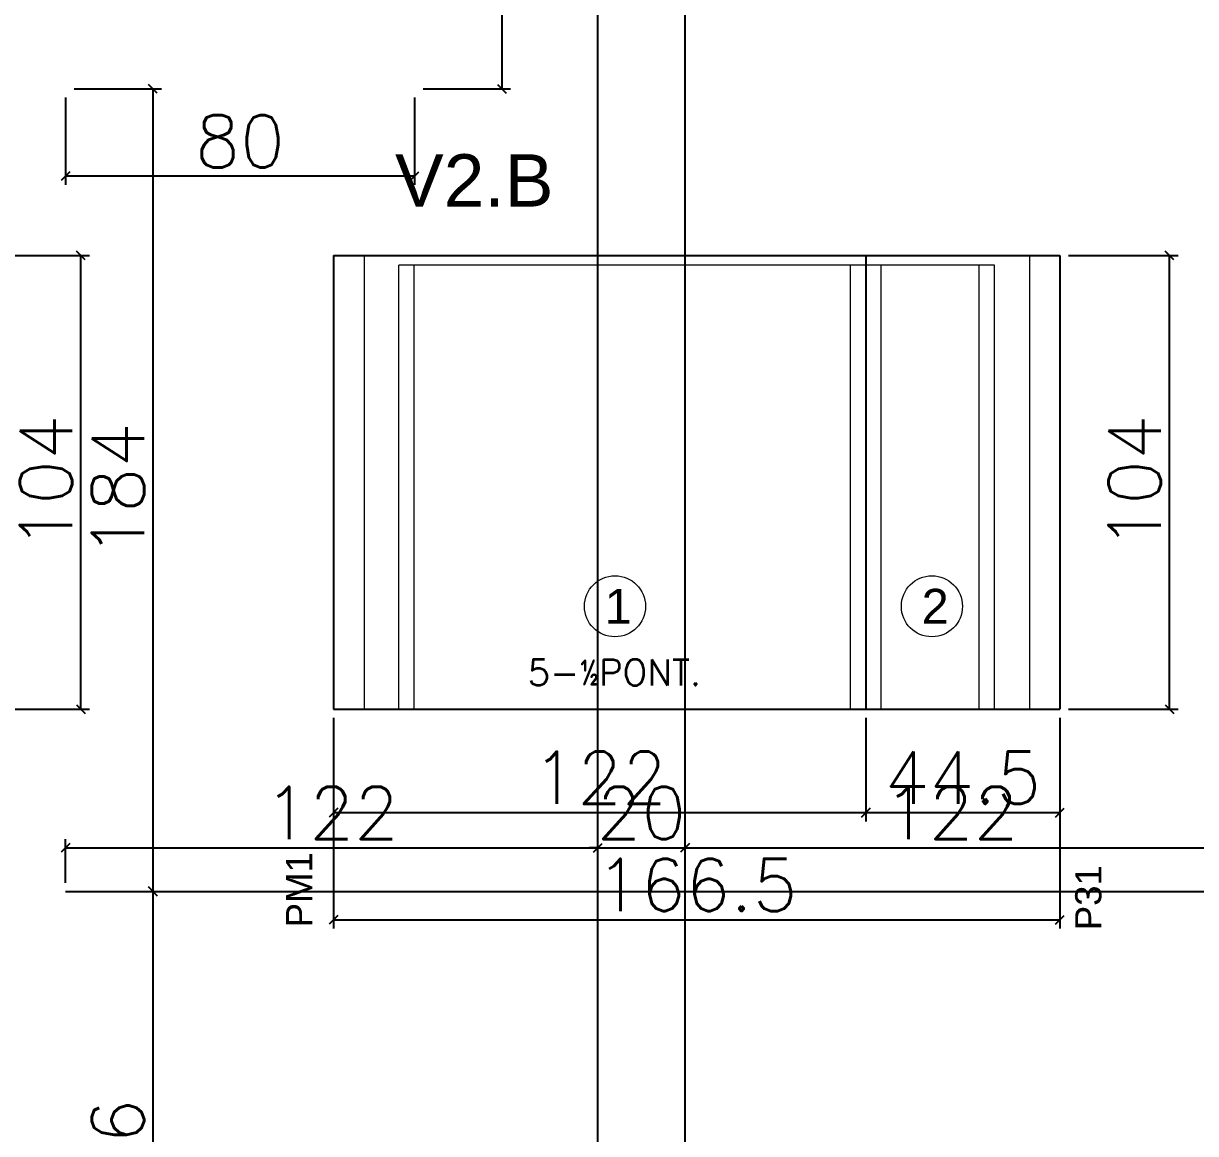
# Model space of a CAD drawing. Extents: x -40810 to 33675, y -2018 to 21213.
# Drawn here: x 13174.3 to 13442.9, y 15093 to 15347.5 of the extents above; entities that cross this region are included whole.
import ezdxf
from ezdxf.enums import TextEntityAlignment as Align

# ---------------------------------------------------------------- set-up
doc = ezdxf.new("R2010")
doc.units = 0
doc.layers.get('0').update_dxf_attribs({"color": 1, "lineweight": 9})
for name, color, linetype, lineweight in [('DIVISAO', 142, 'Continuous', 15), ('ESTRUTURACAO', 240, 'Continuous', 15), ('MEIOPONTALETE', 12, 'Continuous', 15), ('NUMERACAO', 5, 'Continuous', 15), ('SARRAFO_2_2X7', 24, 'Continuous', 15), ('TEXTO VIGA', 7, 'Continuous', 13)]:
    doc.layers.add(name, color=color, linetype=linetype, lineweight=lineweight)
doc.layers.add('P-NOTAS', color=7, linetype='Continuous')
doc.layers.add('Painéis', color=255, linetype='Continuous')
doc.styles.add('ARIAL', font='arial.ttf', dxfattribs={"height": 12})
doc.styles.add('Romans', font='romans.shx', dxfattribs={"height": 12})
doc.dimstyles.new('cotas', dxfattribs={"dimtxt": 9, "dimasz": 2, "dimexe": 2, "dimexo": 2, "dimgap": 2, "dimtad": 1, "dimdec": 1, "dimzin": 12, "dimdsep": 46, "dimtxsty": 'Romans', "dimblk": 'OBLIQUE', "dimcen": 9, "dimclrd": 4, "dimclre": 4, "dimclrt": 240, "dimaunit": 1, "dimadec": 8, "dimazin": 3, "dimtfac": 1, "dimtdec": 1, "dimtix": 1, "dimtmove": 0, "dimatfit": 2, "dimldrblk": 'OBLIQUE', "dimfxl": 1, "dimtolj": 1, "dimtzin": 0, "dimlwd": -1, "dimlwe": -1, "dimarcsym": 0})

# ---------------------------------------------------------------- blocks, each defined once
blk = doc.blocks.new('_Oblique')
at = {"color": 0, "linetype": 'ByBlock', "lineweight": -2}
blk.add_line((-0.5, -0.5), (0.5, 0.5), dxfattribs=at)
blk = doc.blocks.new('*D3714')
at = {"layer": 'Defpoints', "color": 0, "transparency": 16777216}
for p in [(13245.34, 15190.29), (13367.34, 15190.29), (13367.34, 15166.57)]:
    blk.add_point(p, dxfattribs=at)
at = {"layer": 'P-NOTAS', "color": 4, "transparency": 16777216}
for p, q in [((13245.34, 15188.29), (13245.34, 15164.57)), ((13367.34, 15188.29), (13367.34, 15164.57)), ((13245.34, 15166.57), (13367.34, 15166.57))]:
    blk.add_line(p, q, dxfattribs=at)
at = {"layer": 'P-NOTAS', "color": 4, "transparency": 16777216, "xscale": 2, "yscale": 2, "zscale": 2, "rotation": 180}
blk.add_blockref('_Oblique', (13245.34, 15166.57), dxfattribs=at)
at = {"layer": 'P-NOTAS', "color": 4, "transparency": 16777216, "xscale": 2, "yscale": 2, "zscale": 2}
blk.add_blockref('_Oblique', (13367.34, 15166.57), dxfattribs=at)
at = {"layer": 'P-NOTAS', "color": 240, "transparency": 16777216, "insert": (13306.34, 15174.57), "char_height": 12, "attachment_point": 5, "style": 'Romans'}
blk.add_mtext('\\A1;122', dxfattribs=at)
blk = doc.blocks.new('*D3715')
at = {"layer": 'Defpoints', "color": 0, "transparency": 16777216}
for p in [(13367.34, 15190.29), (13411.84, 15190.29), (13411.84, 15166.57)]:
    blk.add_point(p, dxfattribs=at)
at = {"layer": 'P-NOTAS', "color": 4, "transparency": 16777216}
for p, q in [((13367.34, 15188.29), (13367.34, 15164.57)), ((13411.84, 15188.29), (13411.84, 15164.57)), ((13367.34, 15166.57), (13411.84, 15166.57))]:
    blk.add_line(p, q, dxfattribs=at)
at = {"layer": 'P-NOTAS', "color": 4, "transparency": 16777216, "xscale": 2, "yscale": 2, "zscale": 2, "rotation": 180}
blk.add_blockref('_Oblique', (13367.34, 15166.57), dxfattribs=at)
at = {"layer": 'P-NOTAS', "color": 4, "transparency": 16777216, "xscale": 2, "yscale": 2, "zscale": 2}
blk.add_blockref('_Oblique', (13411.84, 15166.57), dxfattribs=at)
at = {"layer": 'P-NOTAS', "color": 240, "transparency": 16777216, "insert": (13389.59, 15174.57), "char_height": 12, "attachment_point": 5, "style": 'Romans'}
blk.add_mtext('\\A1;44.5', dxfattribs=at)
blk = doc.blocks.new('*D3716')
at = {"layer": 'Defpoints', "color": 0, "transparency": 16777216}
for p in [(13411.84, 15294.29), (13436.96, 15294.29), (13411.84, 15190.29)]:
    blk.add_point(p, dxfattribs=at)
at = {"layer": 'P-NOTAS', "color": 4, "transparency": 16777216}
for p, q in [((13413.84, 15294.29), (13438.96, 15294.29)), ((13436.96, 15190.29), (13436.96, 15294.29)), ((13413.84, 15190.29), (13438.96, 15190.29))]:
    blk.add_line(p, q, dxfattribs=at)
at = {"layer": 'P-NOTAS', "color": 4, "transparency": 16777216, "xscale": 2, "yscale": 2, "zscale": 2}
for p, rotation in [((13436.96, 15294.29), 90), ((13436.96, 15190.29), 270)]:
    blk.add_blockref('_Oblique', p, dxfattribs=dict(at, rotation=rotation))
at = {"layer": 'P-NOTAS', "color": 240, "transparency": 16777216, "insert": (13428.96, 15242.29), "char_height": 12, "attachment_point": 5, "rotation": 90, "style": 'Romans'}
blk.add_mtext('\\A1;104', dxfattribs=at)
blk = doc.blocks.new('*D3717')
at = {"layer": 'Defpoints', "color": 0, "transparency": 16777216}
for p in [(13145.34, 15294.29), (13187.41, 15294.29), (13145.34, 15190.29)]:
    blk.add_point(p, dxfattribs=at)
at = {"layer": 'P-NOTAS', "color": 4, "transparency": 16777216}
for p, q in [((13147.34, 15294.29), (13189.41, 15294.29)), ((13187.41, 15190.29), (13187.41, 15294.29)), ((13147.34, 15190.29), (13189.41, 15190.29))]:
    blk.add_line(p, q, dxfattribs=at)
at = {"layer": 'P-NOTAS', "color": 4, "transparency": 16777216, "xscale": 2, "yscale": 2, "zscale": 2}
for p, rotation in [((13187.41, 15294.29), 90), ((13187.41, 15190.29), 270)]:
    blk.add_blockref('_Oblique', p, dxfattribs=dict(at, rotation=rotation))
at = {"layer": 'P-NOTAS', "color": 240, "transparency": 16777216, "insert": (13179.41, 15242.29), "char_height": 12, "attachment_point": 5, "rotation": 90, "style": 'Romans'}
blk.add_mtext('\\A1;104', dxfattribs=at)
blk = doc.blocks.new('*D3719')
at = {"layer": 'Defpoints', "color": 0, "transparency": 16777216}
for p in [(13245.34, 15190.29), (13411.84, 15190.29), (13411.84, 15141.99)]:
    blk.add_point(p, dxfattribs=at)
at = {"layer": 'P-NOTAS', "color": 4, "transparency": 16777216}
for p, q in [((13245.34, 15188.29), (13245.34, 15139.99)), ((13411.84, 15188.29), (13411.84, 15139.99)), ((13245.34, 15141.99), (13411.84, 15141.99))]:
    blk.add_line(p, q, dxfattribs=at)
at = {"layer": 'P-NOTAS', "color": 4, "transparency": 16777216, "xscale": 2, "yscale": 2, "zscale": 2, "rotation": 180}
blk.add_blockref('_Oblique', (13245.34, 15141.99), dxfattribs=at)
at = {"layer": 'P-NOTAS', "color": 4, "transparency": 16777216, "xscale": 2, "yscale": 2, "zscale": 2}
blk.add_blockref('_Oblique', (13411.84, 15141.99), dxfattribs=at)
at = {"layer": 'P-NOTAS', "color": 240, "transparency": 16777216, "insert": (13328.59, 15149.99), "char_height": 12, "attachment_point": 5, "style": 'Romans'}
blk.add_mtext('\\A1;166.5', dxfattribs=at)
blk = doc.blocks.new('*D3754')
at = {"layer": 'Defpoints', "color": 0, "linetype": 'Continuous', "ltscale": 30, "transparency": 16777216}
for p in [(13305.91, 15158.53), (13183.91, 15148.53), (13305.91, 15148.53)]:
    blk.add_point(p, dxfattribs=at)
at = {"layer": 'P-NOTAS', "color": 4, "linetype": 'Continuous', "ltscale": 30, "transparency": 16777216}
for p, q in [((13183.91, 15150.53), (13183.91, 15160.53)), ((13183.91, 15158.53), (13305.91, 15158.53)), ((13305.91, 15150.53), (13305.91, 15160.53))]:
    blk.add_line(p, q, dxfattribs=at)
at = {"layer": 'P-NOTAS', "color": 4, "linetype": 'Continuous', "ltscale": 30, "transparency": 16777216, "xscale": 2, "yscale": 2, "zscale": 2, "rotation": 180}
blk.add_blockref('_Oblique', (13183.91, 15158.53), dxfattribs=at)
at = {"layer": 'P-NOTAS', "color": 4, "linetype": 'Continuous', "ltscale": 30, "transparency": 16777216, "xscale": 2, "yscale": 2, "zscale": 2}
blk.add_blockref('_Oblique', (13305.91, 15158.53), dxfattribs=at)
at = {"layer": 'P-NOTAS', "color": 240, "linetype": 'Continuous', "ltscale": 30, "transparency": 16777216, "insert": (13244.91, 15166.53), "char_height": 12, "attachment_point": 5, "style": 'Romans'}
blk.add_mtext('\\A1;122', dxfattribs=at)
blk = doc.blocks.new('*D3755')
at = {"layer": 'Defpoints', "color": 0, "linetype": 'Continuous', "ltscale": 30, "transparency": 16777216}
for p in [(13447.91, 15158.53), (13325.91, 15148.53), (13447.91, 15148.53)]:
    blk.add_point(p, dxfattribs=at)
at = {"layer": 'P-NOTAS', "color": 4, "linetype": 'Continuous', "ltscale": 30, "transparency": 16777216}
for p, q in [((13325.91, 15150.53), (13325.91, 15160.53)), ((13325.91, 15158.53), (13447.91, 15158.53)), ((13447.91, 15150.53), (13447.91, 15160.53))]:
    blk.add_line(p, q, dxfattribs=at)
at = {"layer": 'P-NOTAS', "color": 4, "linetype": 'Continuous', "ltscale": 30, "transparency": 16777216, "xscale": 2, "yscale": 2, "zscale": 2, "rotation": 180}
blk.add_blockref('_Oblique', (13325.91, 15158.53), dxfattribs=at)
at = {"layer": 'P-NOTAS', "color": 4, "linetype": 'Continuous', "ltscale": 30, "transparency": 16777216, "xscale": 2, "yscale": 2, "zscale": 2}
blk.add_blockref('_Oblique', (13447.91, 15158.53), dxfattribs=at)
at = {"layer": 'P-NOTAS', "color": 240, "linetype": 'Continuous', "ltscale": 30, "transparency": 16777216, "insert": (13386.91, 15166.53), "char_height": 12, "attachment_point": 5, "style": 'Romans'}
blk.add_mtext('\\A1;122', dxfattribs=at)
blk = doc.blocks.new('*D3770')
at = {"layer": 'Defpoints', "color": 0, "linetype": 'Continuous', "ltscale": 30, "transparency": 16777216}
for p in [(13263.91, 15392.53), (13263.91, 15332.53), (13283.91, 15332.53)]:
    blk.add_point(p, dxfattribs=at)
at = {"layer": 'P-NOTAS', "color": 4, "linetype": 'Continuous', "ltscale": 30, "transparency": 16777216}
for p, q in [((13265.91, 15392.53), (13285.91, 15392.53)), ((13283.91, 15392.53), (13283.91, 15332.53)), ((13265.91, 15332.53), (13285.91, 15332.53))]:
    blk.add_line(p, q, dxfattribs=at)
at = {"layer": 'P-NOTAS', "color": 4, "linetype": 'Continuous', "ltscale": 30, "transparency": 16777216, "xscale": 2, "yscale": 2, "zscale": 2}
for p, rotation in [((13283.91, 15392.53), 90), ((13283.91, 15332.53), 270)]:
    blk.add_blockref('_Oblique', p, dxfattribs=dict(at, rotation=rotation))
at = {"layer": 'P-NOTAS', "color": 240, "linetype": 'Continuous', "ltscale": 30, "transparency": 16777216, "insert": (13275.91, 15362.53), "char_height": 12, "attachment_point": 5, "rotation": 90, "style": 'Romans'}
blk.add_mtext('\\A1;60', dxfattribs=at)
blk = doc.blocks.new('*D3771')
at = {"layer": 'Defpoints', "color": 0, "linetype": 'Continuous', "ltscale": 30, "transparency": 16777216}
for p in [(13183.91, 15332.53), (13263.91, 15332.53), (13183.91, 15312.53)]:
    blk.add_point(p, dxfattribs=at)
at = {"layer": 'P-NOTAS', "color": 4, "linetype": 'Continuous', "ltscale": 30, "transparency": 16777216}
for p, q in [((13183.91, 15330.53), (13183.91, 15310.53)), ((13263.91, 15330.53), (13263.91, 15310.53)), ((13263.91, 15312.53), (13183.91, 15312.53))]:
    blk.add_line(p, q, dxfattribs=at)
at = {"layer": 'P-NOTAS', "color": 4, "linetype": 'Continuous', "ltscale": 30, "transparency": 16777216, "xscale": 2, "yscale": 2, "zscale": 2, "rotation": 180}
blk.add_blockref('_Oblique', (13183.91, 15312.53), dxfattribs=at)
at = {"layer": 'P-NOTAS', "color": 4, "linetype": 'Continuous', "ltscale": 30, "transparency": 16777216, "xscale": 2, "yscale": 2, "zscale": 2}
blk.add_blockref('_Oblique', (13263.91, 15312.53), dxfattribs=at)
at = {"layer": 'P-NOTAS', "color": 240, "linetype": 'Continuous', "ltscale": 30, "transparency": 16777216, "insert": (13223.91, 15320.53), "char_height": 12, "attachment_point": 5, "style": 'Romans'}
blk.add_mtext('\\A1;80', dxfattribs=at)
blk = doc.blocks.new('*D3772')
at = {"layer": 'Defpoints', "color": 0, "linetype": 'Continuous', "ltscale": 30, "transparency": 16777216}
for p in [(13183.91, 15332.53), (13183.91, 15148.53), (13203.91, 15148.53)]:
    blk.add_point(p, dxfattribs=at)
at = {"layer": 'P-NOTAS', "color": 4, "linetype": 'Continuous', "ltscale": 30, "transparency": 16777216}
for p, q in [((13185.91, 15332.53), (13205.91, 15332.53)), ((13203.91, 15332.53), (13203.91, 15148.53)), ((13185.91, 15148.53), (13205.91, 15148.53))]:
    blk.add_line(p, q, dxfattribs=at)
at = {"layer": 'P-NOTAS', "color": 4, "linetype": 'Continuous', "ltscale": 30, "transparency": 16777216, "xscale": 2, "yscale": 2, "zscale": 2}
for p, rotation in [((13203.91, 15332.53), 90), ((13203.91, 15148.53), 270)]:
    blk.add_blockref('_Oblique', p, dxfattribs=dict(at, rotation=rotation))
at = {"layer": 'P-NOTAS', "color": 240, "linetype": 'Continuous', "ltscale": 30, "transparency": 16777216, "insert": (13195.91, 15240.53), "char_height": 12, "attachment_point": 5, "rotation": 90, "style": 'Romans'}
blk.add_mtext('\\A1;184', dxfattribs=at)
blk = doc.blocks.new('*D3773')
at = {"layer": 'Defpoints', "color": 0, "linetype": 'Continuous', "ltscale": 30, "transparency": 16777216}
for p in [(13183.91, 15148.53), (13183.91, 15022.53), (13203.91, 15022.53)]:
    blk.add_point(p, dxfattribs=at)
at = {"layer": 'P-NOTAS', "color": 4, "linetype": 'Continuous', "ltscale": 30, "transparency": 16777216}
for p, q in [((13185.91, 15148.53), (13205.91, 15148.53)), ((13203.91, 15148.53), (13203.91, 15022.53)), ((13185.91, 15022.53), (13205.91, 15022.53))]:
    blk.add_line(p, q, dxfattribs=at)
at = {"layer": 'P-NOTAS', "color": 4, "linetype": 'Continuous', "ltscale": 30, "transparency": 16777216, "xscale": 2, "yscale": 2, "zscale": 2}
for p, rotation in [((13203.91, 15148.53), 90), ((13203.91, 15022.53), 270)]:
    blk.add_blockref('_Oblique', p, dxfattribs=dict(at, rotation=rotation))
at = {"layer": 'P-NOTAS', "color": 240, "linetype": 'Continuous', "ltscale": 30, "transparency": 16777216, "insert": (13195.91, 15085.53), "char_height": 12, "attachment_point": 5, "rotation": 90, "style": 'Romans'}
blk.add_mtext('\\A1;126', dxfattribs=at)
blk = doc.blocks.new('*D3776')
at = {"layer": 'Defpoints', "color": 0, "linetype": 'Continuous', "ltscale": 30, "transparency": 16777216}
for p in [(13305.91, 15158.5), (13183.91, 15148.5), (13305.91, 15148.5)]:
    blk.add_point(p, dxfattribs=at)
at = {"layer": 'P-NOTAS', "color": 4, "linetype": 'Continuous', "ltscale": 30, "transparency": 16777216}
for p, q in [((13183.91, 15150.5), (13183.91, 15160.5)), ((13183.91, 15158.5), (13305.91, 15158.5)), ((13305.91, 15150.5), (13305.91, 15160.5))]:
    blk.add_line(p, q, dxfattribs=at)
at = {"layer": 'P-NOTAS', "color": 4, "linetype": 'Continuous', "ltscale": 30, "transparency": 16777216, "xscale": 2, "yscale": 2, "zscale": 2, "rotation": 180}
blk.add_blockref('_Oblique', (13183.91, 15158.5), dxfattribs=at)
at = {"layer": 'P-NOTAS', "color": 4, "linetype": 'Continuous', "ltscale": 30, "transparency": 16777216, "xscale": 2, "yscale": 2, "zscale": 2}
blk.add_blockref('_Oblique', (13305.91, 15158.5), dxfattribs=at)
at = {"layer": 'P-NOTAS', "color": 240, "linetype": 'Continuous', "ltscale": 30, "transparency": 16777216, "insert": (13244.91, 15166.5), "char_height": 12, "attachment_point": 5, "style": 'Romans'}
blk.add_mtext('\\A1;122', dxfattribs=at)
blk = doc.blocks.new('*D3777')
at = {"layer": 'Defpoints', "color": 0, "linetype": 'Continuous', "ltscale": 30, "transparency": 16777216}
for p in [(13325.91, 15158.5), (13305.91, 15148.5), (13325.91, 15148.5)]:
    blk.add_point(p, dxfattribs=at)
at = {"layer": 'P-NOTAS', "color": 4, "linetype": 'Continuous', "ltscale": 30, "transparency": 16777216}
for p, q in [((13305.91, 15158.5), (13303.91, 15158.5)), ((13305.91, 15150.5), (13305.91, 15160.5)), ((13305.91, 15158.5), (13325.91, 15158.5)), ((13325.91, 15150.5), (13325.91, 15160.5)), ((13325.91, 15158.5), (13327.91, 15158.5))]:
    blk.add_line(p, q, dxfattribs=at)
at = {"layer": 'P-NOTAS', "color": 4, "linetype": 'Continuous', "ltscale": 30, "transparency": 16777216, "xscale": 2, "yscale": 2, "zscale": 2}
blk.add_blockref('_Oblique', (13305.91, 15158.5), dxfattribs=at)
at = {"layer": 'P-NOTAS', "color": 4, "linetype": 'Continuous', "ltscale": 30, "transparency": 16777216, "xscale": 2, "yscale": 2, "zscale": 2, "rotation": 180}
blk.add_blockref('_Oblique', (13325.91, 15158.5), dxfattribs=at)
at = {"layer": 'P-NOTAS', "color": 240, "linetype": 'Continuous', "ltscale": 30, "transparency": 16777216, "insert": (13315.91, 15166.5), "char_height": 12, "attachment_point": 5, "style": 'Romans'}
blk.add_mtext('\\A1;20', dxfattribs=at)
blk = doc.blocks.new('*D3778')
at = {"layer": 'Defpoints', "color": 0, "linetype": 'Continuous', "ltscale": 30, "transparency": 16777216}
for p in [(13447.91, 15158.5), (13325.91, 15148.5), (13447.91, 15148.5)]:
    blk.add_point(p, dxfattribs=at)
at = {"layer": 'P-NOTAS', "color": 4, "linetype": 'Continuous', "ltscale": 30, "transparency": 16777216}
for p, q in [((13325.91, 15150.5), (13325.91, 15160.5)), ((13325.91, 15158.5), (13447.91, 15158.5)), ((13447.91, 15150.5), (13447.91, 15160.5))]:
    blk.add_line(p, q, dxfattribs=at)
at = {"layer": 'P-NOTAS', "color": 4, "linetype": 'Continuous', "ltscale": 30, "transparency": 16777216, "xscale": 2, "yscale": 2, "zscale": 2, "rotation": 180}
blk.add_blockref('_Oblique', (13325.91, 15158.5), dxfattribs=at)
at = {"layer": 'P-NOTAS', "color": 4, "linetype": 'Continuous', "ltscale": 30, "transparency": 16777216, "xscale": 2, "yscale": 2, "zscale": 2}
blk.add_blockref('_Oblique', (13447.91, 15158.5), dxfattribs=at)
at = {"layer": 'P-NOTAS', "color": 240, "linetype": 'Continuous', "ltscale": 30, "transparency": 16777216, "insert": (13386.91, 15166.5), "char_height": 12, "attachment_point": 5, "style": 'Romans'}
blk.add_mtext('\\A1;122', dxfattribs=at)
blk = doc.blocks.new('*D6292')
at = {"layer": 'Defpoints', "color": 0, "ltscale": 30, "transparency": 16777216}
for p in [(13305.91, 15158.53), (13183.91, 15148.53), (13305.91, 15148.53)]:
    blk.add_point(p, dxfattribs=at)
at = {"layer": 'P-NOTAS', "color": 4, "ltscale": 30, "transparency": 16777216}
for p, q in [((13183.91, 15150.53), (13183.91, 15160.53)), ((13183.91, 15158.53), (13305.91, 15158.53)), ((13305.91, 15150.53), (13305.91, 15160.53))]:
    blk.add_line(p, q, dxfattribs=at)
at = {"layer": 'P-NOTAS', "color": 4, "ltscale": 30, "transparency": 16777216, "xscale": 2, "yscale": 2, "zscale": 2, "rotation": 180}
blk.add_blockref('_Oblique', (13183.91, 15158.53), dxfattribs=at)
at = {"layer": 'P-NOTAS', "color": 4, "ltscale": 30, "transparency": 16777216, "xscale": 2, "yscale": 2, "zscale": 2}
blk.add_blockref('_Oblique', (13305.91, 15158.53), dxfattribs=at)
at = {"layer": 'P-NOTAS', "color": 240, "ltscale": 30, "transparency": 16777216, "insert": (13244.91, 15166.53), "char_height": 12, "attachment_point": 5, "style": 'Romans'}
blk.add_mtext('\\A1;122', dxfattribs=at)
blk = doc.blocks.new('*D6293')
at = {"layer": 'Defpoints', "color": 0, "ltscale": 30, "transparency": 16777216}
for p in [(13447.91, 15158.53), (13325.91, 15148.53), (13447.91, 15148.53)]:
    blk.add_point(p, dxfattribs=at)
at = {"layer": 'P-NOTAS', "color": 4, "ltscale": 30, "transparency": 16777216}
for p, q in [((13325.91, 15150.53), (13325.91, 15160.53)), ((13325.91, 15158.53), (13447.91, 15158.53)), ((13447.91, 15150.53), (13447.91, 15160.53))]:
    blk.add_line(p, q, dxfattribs=at)
at = {"layer": 'P-NOTAS', "color": 4, "ltscale": 30, "transparency": 16777216, "xscale": 2, "yscale": 2, "zscale": 2, "rotation": 180}
blk.add_blockref('_Oblique', (13325.91, 15158.53), dxfattribs=at)
at = {"layer": 'P-NOTAS', "color": 4, "ltscale": 30, "transparency": 16777216, "xscale": 2, "yscale": 2, "zscale": 2}
blk.add_blockref('_Oblique', (13447.91, 15158.53), dxfattribs=at)
at = {"layer": 'P-NOTAS', "color": 240, "ltscale": 30, "transparency": 16777216, "insert": (13386.91, 15166.53), "char_height": 12, "attachment_point": 5, "style": 'Romans'}
blk.add_mtext('\\A1;122', dxfattribs=at)
blk = doc.blocks.new('*D6308')
at = {"layer": 'Defpoints', "color": 0, "ltscale": 30, "transparency": 16777216}
for p in [(13263.91, 15392.53), (13263.91, 15332.53), (13283.91, 15332.53)]:
    blk.add_point(p, dxfattribs=at)
at = {"layer": 'P-NOTAS', "color": 4, "ltscale": 30, "transparency": 16777216}
for p, q in [((13265.91, 15392.53), (13285.91, 15392.53)), ((13283.91, 15392.53), (13283.91, 15332.53)), ((13265.91, 15332.53), (13285.91, 15332.53))]:
    blk.add_line(p, q, dxfattribs=at)
at = {"layer": 'P-NOTAS', "color": 4, "ltscale": 30, "transparency": 16777216, "xscale": 2, "yscale": 2, "zscale": 2}
for p, rotation in [((13283.91, 15392.53), 90), ((13283.91, 15332.53), 270)]:
    blk.add_blockref('_Oblique', p, dxfattribs=dict(at, rotation=rotation))
at = {"layer": 'P-NOTAS', "color": 240, "ltscale": 30, "transparency": 16777216, "insert": (13275.91, 15362.53), "char_height": 12, "attachment_point": 5, "rotation": 90, "style": 'Romans'}
blk.add_mtext('\\A1;60', dxfattribs=at)
blk = doc.blocks.new('*D6309')
at = {"layer": 'Defpoints', "color": 0, "ltscale": 30, "transparency": 16777216}
for p in [(13183.91, 15332.53), (13263.91, 15332.53), (13183.91, 15312.53)]:
    blk.add_point(p, dxfattribs=at)
at = {"layer": 'P-NOTAS', "color": 4, "ltscale": 30, "transparency": 16777216}
for p, q in [((13183.91, 15330.53), (13183.91, 15310.53)), ((13263.91, 15330.53), (13263.91, 15310.53)), ((13263.91, 15312.53), (13183.91, 15312.53))]:
    blk.add_line(p, q, dxfattribs=at)
at = {"layer": 'P-NOTAS', "color": 4, "ltscale": 30, "transparency": 16777216, "xscale": 2, "yscale": 2, "zscale": 2, "rotation": 180}
blk.add_blockref('_Oblique', (13183.91, 15312.53), dxfattribs=at)
at = {"layer": 'P-NOTAS', "color": 4, "ltscale": 30, "transparency": 16777216, "xscale": 2, "yscale": 2, "zscale": 2}
blk.add_blockref('_Oblique', (13263.91, 15312.53), dxfattribs=at)
at = {"layer": 'P-NOTAS', "color": 240, "ltscale": 30, "transparency": 16777216, "insert": (13223.91, 15320.53), "char_height": 12, "attachment_point": 5, "style": 'Romans'}
blk.add_mtext('\\A1;80', dxfattribs=at)
blk = doc.blocks.new('*D6310')
at = {"layer": 'Defpoints', "color": 0, "ltscale": 30, "transparency": 16777216}
for p in [(13183.91, 15332.53), (13183.91, 15148.53), (13203.91, 15148.53)]:
    blk.add_point(p, dxfattribs=at)
at = {"layer": 'P-NOTAS', "color": 4, "ltscale": 30, "transparency": 16777216}
for p, q in [((13185.91, 15332.53), (13205.91, 15332.53)), ((13203.91, 15332.53), (13203.91, 15148.53)), ((13185.91, 15148.53), (13205.91, 15148.53))]:
    blk.add_line(p, q, dxfattribs=at)
at = {"layer": 'P-NOTAS', "color": 4, "ltscale": 30, "transparency": 16777216, "xscale": 2, "yscale": 2, "zscale": 2}
for p, rotation in [((13203.91, 15332.53), 90), ((13203.91, 15148.53), 270)]:
    blk.add_blockref('_Oblique', p, dxfattribs=dict(at, rotation=rotation))
at = {"layer": 'P-NOTAS', "color": 240, "ltscale": 30, "transparency": 16777216, "insert": (13195.91, 15240.53), "char_height": 12, "attachment_point": 5, "rotation": 90, "style": 'Romans'}
blk.add_mtext('\\A1;184', dxfattribs=at)
blk = doc.blocks.new('*D6311')
at = {"layer": 'Defpoints', "color": 0, "ltscale": 30, "transparency": 16777216}
for p in [(13183.91, 15148.53), (13183.91, 15022.53), (13203.91, 15022.53)]:
    blk.add_point(p, dxfattribs=at)
at = {"layer": 'P-NOTAS', "color": 4, "ltscale": 30, "transparency": 16777216}
for p, q in [((13185.91, 15148.53), (13205.91, 15148.53)), ((13203.91, 15148.53), (13203.91, 15022.53)), ((13185.91, 15022.53), (13205.91, 15022.53))]:
    blk.add_line(p, q, dxfattribs=at)
at = {"layer": 'P-NOTAS', "color": 4, "ltscale": 30, "transparency": 16777216, "xscale": 2, "yscale": 2, "zscale": 2}
for p, rotation in [((13203.91, 15148.53), 90), ((13203.91, 15022.53), 270)]:
    blk.add_blockref('_Oblique', p, dxfattribs=dict(at, rotation=rotation))
at = {"layer": 'P-NOTAS', "color": 240, "ltscale": 30, "transparency": 16777216, "insert": (13195.91, 15085.53), "char_height": 12, "attachment_point": 5, "rotation": 90, "style": 'Romans'}
blk.add_mtext('\\A1;126', dxfattribs=at)
blk = doc.blocks.new('*D6314')
at = {"layer": 'Defpoints', "color": 0, "ltscale": 30, "transparency": 16777216}
for p in [(13305.91, 15158.5), (13183.91, 15148.5), (13305.91, 15148.5)]:
    blk.add_point(p, dxfattribs=at)
at = {"layer": 'P-NOTAS', "color": 4, "ltscale": 30, "transparency": 16777216}
for p, q in [((13183.91, 15150.5), (13183.91, 15160.5)), ((13183.91, 15158.5), (13305.91, 15158.5)), ((13305.91, 15150.5), (13305.91, 15160.5))]:
    blk.add_line(p, q, dxfattribs=at)
at = {"layer": 'P-NOTAS', "color": 4, "ltscale": 30, "transparency": 16777216, "xscale": 2, "yscale": 2, "zscale": 2, "rotation": 180}
blk.add_blockref('_Oblique', (13183.91, 15158.5), dxfattribs=at)
at = {"layer": 'P-NOTAS', "color": 4, "ltscale": 30, "transparency": 16777216, "xscale": 2, "yscale": 2, "zscale": 2}
blk.add_blockref('_Oblique', (13305.91, 15158.5), dxfattribs=at)
at = {"layer": 'P-NOTAS', "color": 240, "ltscale": 30, "transparency": 16777216, "insert": (13244.91, 15166.5), "char_height": 12, "attachment_point": 5, "style": 'Romans'}
blk.add_mtext('\\A1;122', dxfattribs=at)
blk = doc.blocks.new('*D6315')
at = {"layer": 'Defpoints', "color": 0, "ltscale": 30, "transparency": 16777216}
for p in [(13325.91, 15158.5), (13305.91, 15148.5), (13325.91, 15148.5)]:
    blk.add_point(p, dxfattribs=at)
at = {"layer": 'P-NOTAS', "color": 4, "ltscale": 30, "transparency": 16777216}
for p, q in [((13305.91, 15158.5), (13303.91, 15158.5)), ((13305.91, 15150.5), (13305.91, 15160.5)), ((13305.91, 15158.5), (13325.91, 15158.5)), ((13325.91, 15150.5), (13325.91, 15160.5)), ((13325.91, 15158.5), (13327.91, 15158.5))]:
    blk.add_line(p, q, dxfattribs=at)
at = {"layer": 'P-NOTAS', "color": 4, "ltscale": 30, "transparency": 16777216, "xscale": 2, "yscale": 2, "zscale": 2}
blk.add_blockref('_Oblique', (13305.91, 15158.5), dxfattribs=at)
at = {"layer": 'P-NOTAS', "color": 4, "ltscale": 30, "transparency": 16777216, "xscale": 2, "yscale": 2, "zscale": 2, "rotation": 180}
blk.add_blockref('_Oblique', (13325.91, 15158.5), dxfattribs=at)
at = {"layer": 'P-NOTAS', "color": 240, "ltscale": 30, "transparency": 16777216, "insert": (13315.91, 15166.5), "char_height": 12, "attachment_point": 5, "style": 'Romans'}
blk.add_mtext('\\A1;20', dxfattribs=at)
blk = doc.blocks.new('*D6316')
at = {"layer": 'Defpoints', "color": 0, "ltscale": 30, "transparency": 16777216}
for p in [(13447.91, 15158.5), (13325.91, 15148.5), (13447.91, 15148.5)]:
    blk.add_point(p, dxfattribs=at)
at = {"layer": 'P-NOTAS', "color": 4, "ltscale": 30, "transparency": 16777216}
for p, q in [((13325.91, 15150.5), (13325.91, 15160.5)), ((13325.91, 15158.5), (13447.91, 15158.5)), ((13447.91, 15150.5), (13447.91, 15160.5))]:
    blk.add_line(p, q, dxfattribs=at)
at = {"layer": 'P-NOTAS', "color": 4, "ltscale": 30, "transparency": 16777216, "xscale": 2, "yscale": 2, "zscale": 2, "rotation": 180}
blk.add_blockref('_Oblique', (13325.91, 15158.5), dxfattribs=at)
at = {"layer": 'P-NOTAS', "color": 4, "ltscale": 30, "transparency": 16777216, "xscale": 2, "yscale": 2, "zscale": 2}
blk.add_blockref('_Oblique', (13447.91, 15158.5), dxfattribs=at)
at = {"layer": 'P-NOTAS', "color": 240, "ltscale": 30, "transparency": 16777216, "insert": (13386.91, 15166.5), "char_height": 12, "attachment_point": 5, "style": 'Romans'}
blk.add_mtext('\\A1;122', dxfattribs=at)
blk = doc.blocks.new('*D6476')
at = {"layer": 'Defpoints', "color": 0, "ltscale": 30, "transparency": 16777216}
for p in [(13305.91, 15158.53), (13183.91, 15148.53), (13305.91, 15148.53)]:
    blk.add_point(p, dxfattribs=at)
at = {"layer": 'P-NOTAS', "color": 4, "ltscale": 30, "transparency": 16777216}
for p, q in [((13183.91, 15150.53), (13183.91, 15160.53)), ((13183.91, 15158.53), (13305.91, 15158.53)), ((13305.91, 15150.53), (13305.91, 15160.53))]:
    blk.add_line(p, q, dxfattribs=at)
at = {"layer": 'P-NOTAS', "color": 4, "ltscale": 30, "transparency": 16777216, "xscale": 2, "yscale": 2, "zscale": 2, "rotation": 180}
blk.add_blockref('_Oblique', (13183.91, 15158.53), dxfattribs=at)
at = {"layer": 'P-NOTAS', "color": 4, "ltscale": 30, "transparency": 16777216, "xscale": 2, "yscale": 2, "zscale": 2}
blk.add_blockref('_Oblique', (13305.91, 15158.53), dxfattribs=at)
at = {"layer": 'P-NOTAS', "color": 240, "ltscale": 30, "transparency": 16777216, "insert": (13244.91, 15166.53), "char_height": 12, "attachment_point": 5, "style": 'Romans'}
blk.add_mtext('\\A1;122', dxfattribs=at)
blk = doc.blocks.new('*D6477')
at = {"layer": 'Defpoints', "color": 0, "ltscale": 30, "transparency": 16777216}
for p in [(13447.91, 15158.53), (13325.91, 15148.53), (13447.91, 15148.53)]:
    blk.add_point(p, dxfattribs=at)
at = {"layer": 'P-NOTAS', "color": 4, "ltscale": 30, "transparency": 16777216}
for p, q in [((13325.91, 15150.53), (13325.91, 15160.53)), ((13325.91, 15158.53), (13447.91, 15158.53)), ((13447.91, 15150.53), (13447.91, 15160.53))]:
    blk.add_line(p, q, dxfattribs=at)
at = {"layer": 'P-NOTAS', "color": 4, "ltscale": 30, "transparency": 16777216, "xscale": 2, "yscale": 2, "zscale": 2, "rotation": 180}
blk.add_blockref('_Oblique', (13325.91, 15158.53), dxfattribs=at)
at = {"layer": 'P-NOTAS', "color": 4, "ltscale": 30, "transparency": 16777216, "xscale": 2, "yscale": 2, "zscale": 2}
blk.add_blockref('_Oblique', (13447.91, 15158.53), dxfattribs=at)
at = {"layer": 'P-NOTAS', "color": 240, "ltscale": 30, "transparency": 16777216, "insert": (13386.91, 15166.53), "char_height": 12, "attachment_point": 5, "style": 'Romans'}
blk.add_mtext('\\A1;122', dxfattribs=at)
blk = doc.blocks.new('*D6492')
at = {"layer": 'Defpoints', "color": 0, "ltscale": 30, "transparency": 16777216}
for p in [(13263.91, 15392.53), (13263.91, 15332.53), (13283.91, 15332.53)]:
    blk.add_point(p, dxfattribs=at)
at = {"layer": 'P-NOTAS', "color": 4, "ltscale": 30, "transparency": 16777216}
for p, q in [((13265.91, 15392.53), (13285.91, 15392.53)), ((13283.91, 15392.53), (13283.91, 15332.53)), ((13265.91, 15332.53), (13285.91, 15332.53))]:
    blk.add_line(p, q, dxfattribs=at)
at = {"layer": 'P-NOTAS', "color": 4, "ltscale": 30, "transparency": 16777216, "xscale": 2, "yscale": 2, "zscale": 2}
for p, rotation in [((13283.91, 15392.53), 90), ((13283.91, 15332.53), 270)]:
    blk.add_blockref('_Oblique', p, dxfattribs=dict(at, rotation=rotation))
at = {"layer": 'P-NOTAS', "color": 240, "ltscale": 30, "transparency": 16777216, "insert": (13275.91, 15362.53), "char_height": 12, "attachment_point": 5, "rotation": 90, "style": 'Romans'}
blk.add_mtext('\\A1;60', dxfattribs=at)
blk = doc.blocks.new('*D6493')
at = {"layer": 'Defpoints', "color": 0, "ltscale": 30, "transparency": 16777216}
for p in [(13183.91, 15332.53), (13263.91, 15332.53), (13183.91, 15312.53)]:
    blk.add_point(p, dxfattribs=at)
at = {"layer": 'P-NOTAS', "color": 4, "ltscale": 30, "transparency": 16777216}
for p, q in [((13183.91, 15330.53), (13183.91, 15310.53)), ((13263.91, 15330.53), (13263.91, 15310.53)), ((13263.91, 15312.53), (13183.91, 15312.53))]:
    blk.add_line(p, q, dxfattribs=at)
at = {"layer": 'P-NOTAS', "color": 4, "ltscale": 30, "transparency": 16777216, "xscale": 2, "yscale": 2, "zscale": 2, "rotation": 180}
blk.add_blockref('_Oblique', (13183.91, 15312.53), dxfattribs=at)
at = {"layer": 'P-NOTAS', "color": 4, "ltscale": 30, "transparency": 16777216, "xscale": 2, "yscale": 2, "zscale": 2}
blk.add_blockref('_Oblique', (13263.91, 15312.53), dxfattribs=at)
at = {"layer": 'P-NOTAS', "color": 240, "ltscale": 30, "transparency": 16777216, "insert": (13223.91, 15320.53), "char_height": 12, "attachment_point": 5, "style": 'Romans'}
blk.add_mtext('\\A1;80', dxfattribs=at)
blk = doc.blocks.new('*D6494')
at = {"layer": 'Defpoints', "color": 0, "ltscale": 30, "transparency": 16777216}
for p in [(13183.91, 15332.53), (13183.91, 15148.53), (13203.91, 15148.53)]:
    blk.add_point(p, dxfattribs=at)
at = {"layer": 'P-NOTAS', "color": 4, "ltscale": 30, "transparency": 16777216}
for p, q in [((13185.91, 15332.53), (13205.91, 15332.53)), ((13203.91, 15332.53), (13203.91, 15148.53)), ((13185.91, 15148.53), (13205.91, 15148.53))]:
    blk.add_line(p, q, dxfattribs=at)
at = {"layer": 'P-NOTAS', "color": 4, "ltscale": 30, "transparency": 16777216, "xscale": 2, "yscale": 2, "zscale": 2}
for p, rotation in [((13203.91, 15332.53), 90), ((13203.91, 15148.53), 270)]:
    blk.add_blockref('_Oblique', p, dxfattribs=dict(at, rotation=rotation))
at = {"layer": 'P-NOTAS', "color": 240, "ltscale": 30, "transparency": 16777216, "insert": (13195.91, 15240.53), "char_height": 12, "attachment_point": 5, "rotation": 90, "style": 'Romans'}
blk.add_mtext('\\A1;184', dxfattribs=at)
blk = doc.blocks.new('*D6495')
at = {"layer": 'Defpoints', "color": 0, "ltscale": 30, "transparency": 16777216}
for p in [(13183.91, 15148.53), (13183.91, 15022.53), (13203.91, 15022.53)]:
    blk.add_point(p, dxfattribs=at)
at = {"layer": 'P-NOTAS', "color": 4, "ltscale": 30, "transparency": 16777216}
for p, q in [((13185.91, 15148.53), (13205.91, 15148.53)), ((13203.91, 15148.53), (13203.91, 15022.53)), ((13185.91, 15022.53), (13205.91, 15022.53))]:
    blk.add_line(p, q, dxfattribs=at)
at = {"layer": 'P-NOTAS', "color": 4, "ltscale": 30, "transparency": 16777216, "xscale": 2, "yscale": 2, "zscale": 2}
for p, rotation in [((13203.91, 15148.53), 90), ((13203.91, 15022.53), 270)]:
    blk.add_blockref('_Oblique', p, dxfattribs=dict(at, rotation=rotation))
at = {"layer": 'P-NOTAS', "color": 240, "ltscale": 30, "transparency": 16777216, "insert": (13195.91, 15085.53), "char_height": 12, "attachment_point": 5, "rotation": 90, "style": 'Romans'}
blk.add_mtext('\\A1;126', dxfattribs=at)
blk = doc.blocks.new('*D6498')
at = {"layer": 'Defpoints', "color": 0, "ltscale": 30, "transparency": 16777216}
for p in [(13305.91, 15158.5), (13183.91, 15148.5), (13305.91, 15148.5)]:
    blk.add_point(p, dxfattribs=at)
at = {"layer": 'P-NOTAS', "color": 4, "ltscale": 30, "transparency": 16777216}
for p, q in [((13183.91, 15150.5), (13183.91, 15160.5)), ((13183.91, 15158.5), (13305.91, 15158.5)), ((13305.91, 15150.5), (13305.91, 15160.5))]:
    blk.add_line(p, q, dxfattribs=at)
at = {"layer": 'P-NOTAS', "color": 4, "ltscale": 30, "transparency": 16777216, "xscale": 2, "yscale": 2, "zscale": 2, "rotation": 180}
blk.add_blockref('_Oblique', (13183.91, 15158.5), dxfattribs=at)
at = {"layer": 'P-NOTAS', "color": 4, "ltscale": 30, "transparency": 16777216, "xscale": 2, "yscale": 2, "zscale": 2}
blk.add_blockref('_Oblique', (13305.91, 15158.5), dxfattribs=at)
at = {"layer": 'P-NOTAS', "color": 240, "ltscale": 30, "transparency": 16777216, "insert": (13244.91, 15166.5), "char_height": 12, "attachment_point": 5, "style": 'Romans'}
blk.add_mtext('\\A1;122', dxfattribs=at)
blk = doc.blocks.new('*D6499')
at = {"layer": 'Defpoints', "color": 0, "ltscale": 30, "transparency": 16777216}
for p in [(13325.91, 15158.5), (13305.91, 15148.5), (13325.91, 15148.5)]:
    blk.add_point(p, dxfattribs=at)
at = {"layer": 'P-NOTAS', "color": 4, "ltscale": 30, "transparency": 16777216}
for p, q in [((13305.91, 15158.5), (13303.91, 15158.5)), ((13305.91, 15150.5), (13305.91, 15160.5)), ((13305.91, 15158.5), (13325.91, 15158.5)), ((13325.91, 15150.5), (13325.91, 15160.5)), ((13325.91, 15158.5), (13327.91, 15158.5))]:
    blk.add_line(p, q, dxfattribs=at)
at = {"layer": 'P-NOTAS', "color": 4, "ltscale": 30, "transparency": 16777216, "xscale": 2, "yscale": 2, "zscale": 2}
blk.add_blockref('_Oblique', (13305.91, 15158.5), dxfattribs=at)
at = {"layer": 'P-NOTAS', "color": 4, "ltscale": 30, "transparency": 16777216, "xscale": 2, "yscale": 2, "zscale": 2, "rotation": 180}
blk.add_blockref('_Oblique', (13325.91, 15158.5), dxfattribs=at)
at = {"layer": 'P-NOTAS', "color": 240, "ltscale": 30, "transparency": 16777216, "insert": (13315.91, 15166.5), "char_height": 12, "attachment_point": 5, "style": 'Romans'}
blk.add_mtext('\\A1;20', dxfattribs=at)
blk = doc.blocks.new('*D6500')
at = {"layer": 'Defpoints', "color": 0, "ltscale": 30, "transparency": 16777216}
for p in [(13447.91, 15158.5), (13325.91, 15148.5), (13447.91, 15148.5)]:
    blk.add_point(p, dxfattribs=at)
at = {"layer": 'P-NOTAS', "color": 4, "ltscale": 30, "transparency": 16777216}
for p, q in [((13325.91, 15150.5), (13325.91, 15160.5)), ((13325.91, 15158.5), (13447.91, 15158.5)), ((13447.91, 15150.5), (13447.91, 15160.5))]:
    blk.add_line(p, q, dxfattribs=at)
at = {"layer": 'P-NOTAS', "color": 4, "ltscale": 30, "transparency": 16777216, "xscale": 2, "yscale": 2, "zscale": 2, "rotation": 180}
blk.add_blockref('_Oblique', (13325.91, 15158.5), dxfattribs=at)
at = {"layer": 'P-NOTAS', "color": 4, "ltscale": 30, "transparency": 16777216, "xscale": 2, "yscale": 2, "zscale": 2}
blk.add_blockref('_Oblique', (13447.91, 15158.5), dxfattribs=at)
at = {"layer": 'P-NOTAS', "color": 240, "ltscale": 30, "transparency": 16777216, "insert": (13386.91, 15166.5), "char_height": 12, "attachment_point": 5, "style": 'Romans'}
blk.add_mtext('\\A1;122', dxfattribs=at)

msp = doc.modelspace()

# ---------------------------------------------------------------- linework, layer by layer
at = {"layer": 'MEIOPONTALETE'}
for p, q in [((13260.338, 15190.287), (13260.338, 15292.087)), ((13263.838, 15190.287), (13263.838, 15292.087)), ((13363.838, 15190.287), (13363.838, 15292.087)), ((13367.338, 15190.287), (13367.338, 15292.087)), ((13367.338, 15190.287), (13367.338, 15292.087)), ((13370.838, 15190.287), (13370.838, 15292.087)), ((13393.338, 15190.287), (13393.338, 15292.087)), ((13396.838, 15190.287), (13396.838, 15292.087))]:
    msp.add_line(p, q, dxfattribs=at)
at = {"layer": 'NUMERACAO', "color": 1}
for centre in [(13309.853, 15213.888), (13382.5, 15213.888)]:
    msp.add_circle(centre, 7, dxfattribs=at)
at = {"layer": 'Painéis'}
for p, q in [((13245.338, 15294.287), (13245.338, 15190.287)), ((13245.338, 15294.287), (13411.838, 15294.287)), ((13367.338, 15294.287), (13367.338, 15190.287)), ((13411.838, 15294.287), (13411.838, 15190.287)), ((13245.338, 15190.287), (13411.838, 15190.287))]:
    msp.add_line(p, q, dxfattribs=at)
at = {"layer": 'Painéis', "linetype": 'Continuous', "ltscale": 30}
for points in [[(13305.913, 14474.529), (13305.913, 15880.529)], [(13325.913, 14474.529), (13325.913, 15880.529)], [(13183.913, 15148.529), (13840.913, 15148.529)]]:
    msp.add_lwpolyline(points, dxfattribs=at)
at = {"layer": 'Painéis', "ltscale": 30}
for points in [[(13305.913, 14474.529), (13305.913, 15880.529)], [(13305.913, 14474.529), (13305.913, 15880.529)], [(13325.913, 14474.529), (13325.913, 15880.529)], [(13325.913, 14474.529), (13325.913, 15880.529)], [(13183.913, 15148.529), (13840.913, 15148.529)], [(13183.913, 15148.529), (13840.913, 15148.529)]]:
    msp.add_lwpolyline(points, dxfattribs=at)
at = {"layer": 'SARRAFO_2_2X7'}
for p, q in [((13245.338, 15294.287), (13245.338, 15190.287)), ((13252.338, 15294.287), (13252.338, 15190.287)), ((13396.838, 15294.287), (13260.338, 15294.287)), ((13404.838, 15294.287), (13404.838, 15190.287)), ((13411.838, 15294.287), (13411.838, 15190.287)), ((13396.838, 15292.087), (13260.338, 15292.087))]:
    msp.add_line(p, q, dxfattribs=at)

# ---------------------------------------------------------------- texts
at = {"layer": 'DIVISAO', "char_height": 6, "attachment_point": 3, "rotation": 90, "line_spacing_factor": 0.72, "style": 'ARIAL'}
for s, insert in [('PM1', (13234.46, 15157.514)), ('P31', (13415.348, 15154.53))]:
    msp.add_mtext(s, dxfattribs=dict(at, insert=insert))
at = {"layer": 'ESTRUTURACAO', "color": 240, "insert": (13309.731, 15198.715), "char_height": 6, "attachment_point": 5, "style": 'Romans'}
msp.add_mtext('\\A1;{\\C1;5-½PONT.}', dxfattribs=at)
at = {"layer": 'NUMERACAO', "color": 7, "style": 'ARIAL'}
for s, p in [('1', (13310.607, 15213.888)), ('2', (13383.254, 15213.888))]:
    msp.add_text(s, height=8, dxfattribs=at).set_placement(p, align=Align.MIDDLE_CENTER)
at = {"layer": 'TEXTO VIGA', "style": 'ARIAL'}
msp.add_text('V2.B', height=12, dxfattribs=at).set_placement((13259.429, 15305.535))

# ---------------------------------------------------------------- dimensions: what is measured, and where the dimension line sits
at = {"layer": 'P-NOTAS', "linetype": 'Continuous', "ltscale": 30}
for base, p1, p2, picture, middle in [((13283.913, 15332.529), (13263.913, 15392.529), (13263.913, 15332.529), '*D3770', (13275.913, 15362.529)), ((13203.913, 15148.529), (13183.913, 15332.529), (13183.913, 15148.529), '*D3772', (13195.913, 15240.529)), ((13203.913, 15022.529), (13183.913, 15148.529), (13183.913, 15022.529), '*D3773', (13195.913, 15085.529))]:
    dim = msp.add_linear_dim(base=base, p1=p1, p2=p2, angle=90, dimstyle='cotas', dxfattribs=at)
    dim.commit()
    dim.dimension.update_dxf_attribs({"geometry": picture, "text_midpoint": middle})
at = {"layer": 'P-NOTAS', "ltscale": 30}
for base, p1, p2, picture, middle in [((13283.913, 15332.529), (13263.913, 15392.529), (13263.913, 15332.529), '*D6308', (13275.913, 15362.529)), ((13283.913, 15332.529), (13263.913, 15392.529), (13263.913, 15332.529), '*D6492', (13275.913, 15362.529)), ((13203.913, 15148.529), (13183.913, 15332.529), (13183.913, 15148.529), '*D6310', (13195.913, 15240.529)), ((13203.913, 15148.529), (13183.913, 15332.529), (13183.913, 15148.529), '*D6494', (13195.913, 15240.529)), ((13203.913, 15022.529), (13183.913, 15148.529), (13183.913, 15022.529), '*D6311', (13195.913, 15085.529)), ((13203.913, 15022.529), (13183.913, 15148.529), (13183.913, 15022.529), '*D6495', (13195.913, 15085.529))]:
    dim = msp.add_linear_dim(base=base, p1=p1, p2=p2, angle=90, dimstyle='cotas', dxfattribs=at)
    dim.commit()
    dim.dimension.update_dxf_attribs({"geometry": picture, "text_midpoint": middle})
at = {"layer": 'P-NOTAS', "linetype": 'Continuous', "ltscale": 30}
for base, p1, p2, picture, middle in [((13183.913, 15312.529), (13263.913, 15332.529), (13183.913, 15332.529), '*D3771', (13223.913, 15320.529)), ((13305.913, 15158.529), (13183.913, 15148.529), (13305.913, 15148.529), '*D3754', (13244.913, 15166.529)), ((13305.913, 15158.503), (13183.913, 15148.503), (13305.913, 15148.503), '*D3776', (13244.913, 15166.503)), ((13325.913, 15158.503), (13305.913, 15148.503), (13325.913, 15148.503), '*D3777', (13315.913, 15166.503)), ((13447.913, 15158.529), (13325.913, 15148.529), (13447.913, 15148.529), '*D3755', (13386.913, 15166.529)), ((13447.913, 15158.503), (13325.913, 15148.503), (13447.913, 15148.503), '*D3778', (13386.913, 15166.503))]:
    dim = msp.add_linear_dim(base=base, p1=p1, p2=p2, dimstyle='cotas', dxfattribs=at)
    dim.commit()
    dim.dimension.update_dxf_attribs({"geometry": picture, "text_midpoint": middle})
at = {"layer": 'P-NOTAS', "ltscale": 30}
for base, p1, p2, picture, middle in [((13183.913, 15312.529), (13263.913, 15332.529), (13183.913, 15332.529), '*D6309', (13223.913, 15320.529)), ((13183.913, 15312.529), (13263.913, 15332.529), (13183.913, 15332.529), '*D6493', (13223.913, 15320.529)), ((13305.913, 15158.529), (13183.913, 15148.529), (13305.913, 15148.529), '*D6292', (13244.913, 15166.529)), ((13305.913, 15158.529), (13183.913, 15148.529), (13305.913, 15148.529), '*D6476', (13244.913, 15166.529)), ((13305.913, 15158.503), (13183.913, 15148.503), (13305.913, 15148.503), '*D6314', (13244.913, 15166.503)), ((13305.913, 15158.503), (13183.913, 15148.503), (13305.913, 15148.503), '*D6498', (13244.913, 15166.503)), ((13325.913, 15158.503), (13305.913, 15148.503), (13325.913, 15148.503), '*D6315', (13315.913, 15166.503)), ((13325.913, 15158.503), (13305.913, 15148.503), (13325.913, 15148.503), '*D6499', (13315.913, 15166.503)), ((13447.913, 15158.529), (13325.913, 15148.529), (13447.913, 15148.529), '*D6293', (13386.913, 15166.529)), ((13447.913, 15158.529), (13325.913, 15148.529), (13447.913, 15148.529), '*D6477', (13386.913, 15166.529)), ((13447.913, 15158.503), (13325.913, 15148.503), (13447.913, 15148.503), '*D6316', (13386.913, 15166.503)), ((13447.913, 15158.503), (13325.913, 15148.503), (13447.913, 15148.503), '*D6500', (13386.913, 15166.503))]:
    dim = msp.add_linear_dim(base=base, p1=p1, p2=p2, dimstyle='cotas', dxfattribs=at)
    dim.commit()
    dim.dimension.update_dxf_attribs({"geometry": picture, "text_midpoint": middle})
at = {"layer": 'P-NOTAS'}
for base, p1, p2, angle, picture, middle in [((13187.407, 15294.287), (13145.338, 15190.287), (13145.338, 15294.287), 90, '*D3717', (13179.407, 15242.287)), ((13436.964, 15294.287), (13411.838, 15190.287), (13411.838, 15294.287), 270, '*D3716', (13428.964, 15242.287))]:
    dim = msp.add_linear_dim(base=base, p1=p1, p2=p2, angle=angle, dimstyle='cotas', dxfattribs=at)
    dim.commit()
    dim.dimension.update_dxf_attribs({"geometry": picture, "text_midpoint": middle})
for base, p1, p2, picture, middle in [((13367.338, 15166.565), (13245.338, 15190.287), (13367.338, 15190.287), '*D3714', (13306.338, 15174.565)), ((13411.838, 15141.987), (13245.338, 15190.287), (13411.838, 15190.287), '*D3719', (13328.588, 15149.987)), ((13411.838, 15166.565), (13367.338, 15190.287), (13411.838, 15190.287), '*D3715', (13389.588, 15174.565))]:
    dim = msp.add_linear_dim(base=base, p1=p1, p2=p2, dimstyle='cotas', dxfattribs=at)
    dim.commit()
    dim.dimension.update_dxf_attribs({"geometry": picture, "text_midpoint": middle})

doc.saveas('drawing.dxf')
